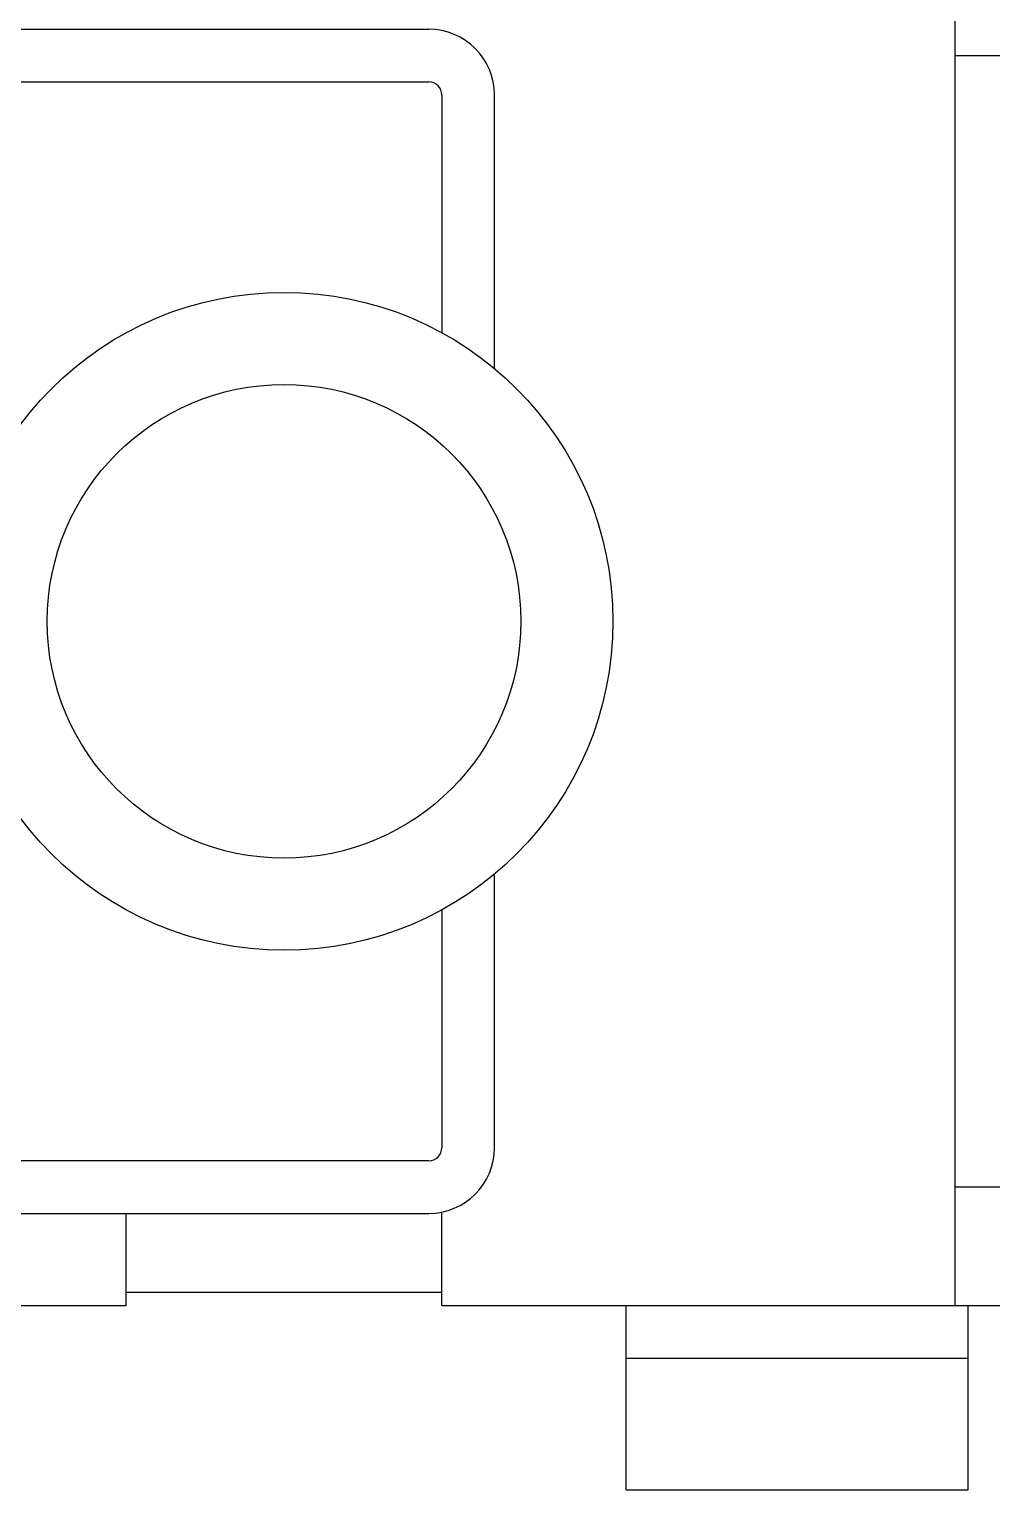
# Model space of a CAD drawing. Extents: x 815029915 to 815825525, y 579155098 to 579748855.
# Drawn here: x 815616294.9 to 815616481.5, y 579341542.2 to 579341825.3 of the extents above; entities that cross this region are included whole.
import ezdxf

# ---------------------------------------------------------------- set-up
doc = ezdxf.new("R2010")
doc.units = 0
doc.header["$LTSCALE"] = 100
doc.header["$MEASUREMENT"] = 0
doc.layers.add('02___PRT_ALL_AXES', color=7, linetype='Continuous')

msp = doc.modelspace()

# ---------------------------------------------------------------- linework, layer by layer
at = {"color": 7, "linetype": 'Continuous'}
for p, q in [((815616474.36, 579341843.13), (815616474.36, 579341577.94)), ((815615941.44, 579341825.28), (815616372.36, 579341825.28)), ((815616474.36, 579341820.18), (815616609.5, 579341820.18)), ((815616168.38, 579341815.08), (815616372.36, 579341815.08)), ((815616374.91, 579341812.53), (815616374.91, 579341766.36)), ((815616385.11, 579341759.4), (815616385.11, 579341812.53)), ((815616385.11, 579341608.54), (815616385.11, 579341661.67)), ((815616374.91, 579341654.72), (815616374.91, 579341608.54)), ((815616372.36, 579341605.99), (815616168.38, 579341605.99)), ((815616609.5, 579341600.89), (815616474.36, 579341600.89)), ((815615941.44, 579341595.79), (815616372.36, 579341595.79)), ((815616374.91, 579341580.49), (815616313.72, 579341580.49)), ((815616176.03, 579341577.94), (815616313.72, 579341577.94)), ((815616374.91, 579341577.94), (815616609.5, 579341577.94)), ((815616410.61, 579341542.24), (815616410.61, 579341577.94)), ((815616476.91, 579341542.24), (815616476.91, 579341577.94)), ((815616410.61, 579341567.74), (815616476.91, 579341567.74)), ((815616410.61, 579341542.24), (815616476.91, 579341542.24))]:
    msp.add_line(p, q, dxfattribs=at)
for centre, radius, start, end in [((815616372.36, 579341812.53), 12.75, 0, 90), ((815616372.36, 579341812.53), 2.55, 0, 90), ((815616372.36, 579341608.54), 12.75, 270, 0), ((815616372.36, 579341608.54), 2.55, 270, 0)]:
    msp.add_arc(centre, radius, start, end, dxfattribs=at)
at = {"layer": '02___PRT_ALL_AXES', "color": 7, "linetype": 'Continuous'}
for p, q in [((815616313.72, 579341577.94), (815616313.72, 579341595.79)), ((815616374.91, 579341577.94), (815616374.91, 579341596.13))]:
    msp.add_line(p, q, dxfattribs=at)
for radius in [63.75, 45.9]:
    msp.add_circle((815616344.32, 579341710.54), radius, dxfattribs=at)

doc.saveas('drawing.dxf')
